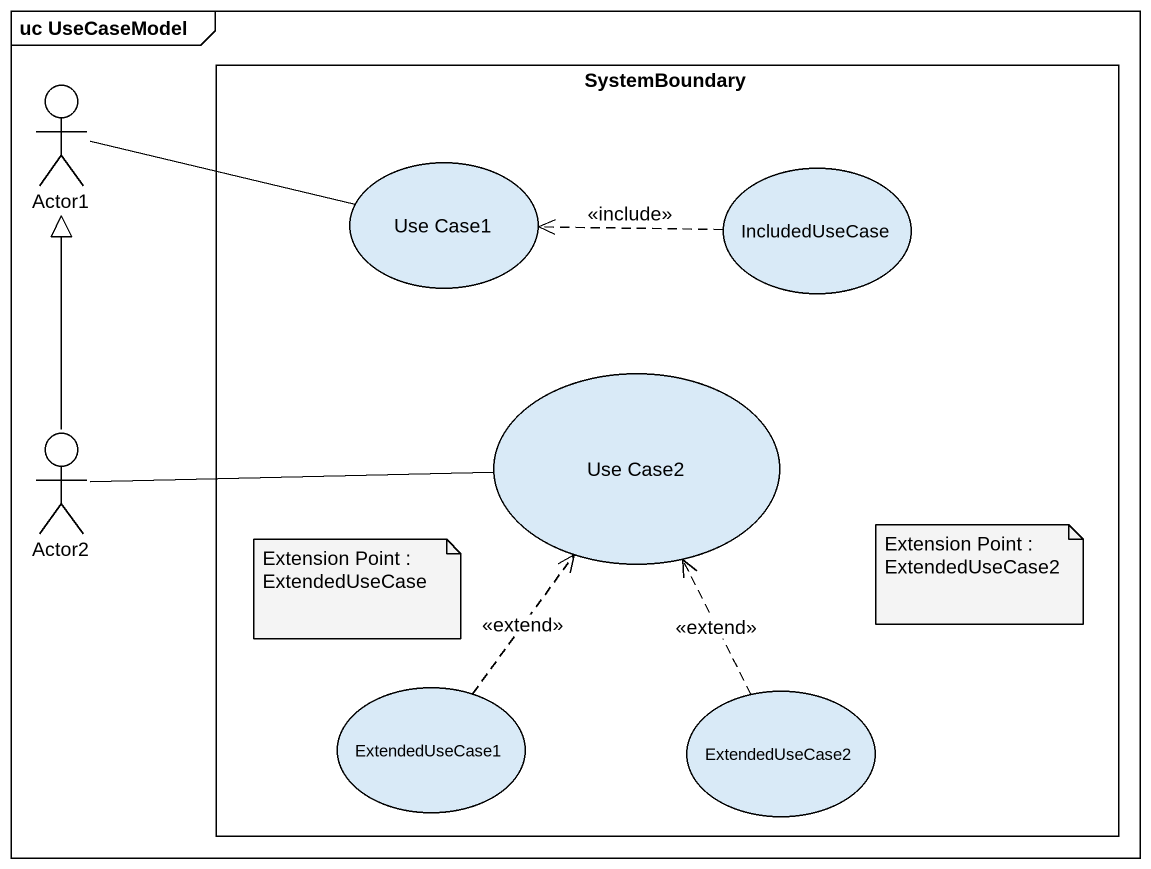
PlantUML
@startuml
mainframe uc UseCaseModel
actor Actor1
rectangle SystemBoundary {
  usecase "Use Case1" as Use_Case1
  usecase IncludedUseCase
  usecase "Use Case2" as Use_Case2
  usecase ExtendedUseCase1
  usecase ExtendedUseCase2
}
actor Actor2
Actor1 -right- Use_Case1
IncludedUseCase .left.> Use_Case1 : <<include>>
Actor2 -up-|> Actor1
Actor2 -right- Use_Case2
ExtendedUseCase1 .up.> Use_Case2 : <<extend>>
ExtendedUseCase2 .up.> Use_Case2 : <<extend>>
note as N1
  Extension Point : ExtendedUseCase2
end note
note as N2
  Extension Point : ExtendedUseCase
end note
@enduml
